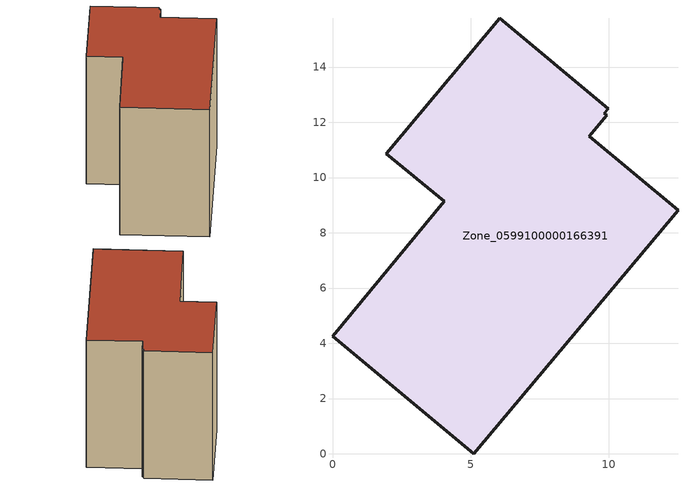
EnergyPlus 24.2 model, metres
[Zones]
Zone_0599100000166391
 floor ground (C_G): 0,4.26 4.04,9.15 1.95,10.87 6.05,15.77 9.99,12.49 9.85,12.33 9.92,12.26 9.29,11.5 12.51,8.82 5.11,0 z0
 wall outside (C_F): 4.04,9.15 0,4.26 5.11,0 12.51,8.82 9.29,11.5 9.92,12.26 9.85,12.33 9.99,12.49 6.05,15.77 1.95,10.87 4.04,9.15 z0:11.58
 roof outside (C_R): 9.92,12.26 9.85,12.33 9.99,12.49 6.05,15.77 1.95,10.87 4.04,9.15 0,4.26 5.11,0 12.51,8.82 9.29,11.5 z11.58
[BUILDING]
Pand.0599100000166391: North Axis=0; Terrain=City; Loads Convergence Tolerance Value=0.04; Temperature Convergence Tolerance Value=0.4; Solar Distribution=FullExterior; Maximum Number of Warmup Days=25; Minimum Number of Warmup Days=1
[Site:Location]
Rotterdam.The.Hague.AP_ZH_NLD Design_Conditions: Latitude=51.96; Longitude=4.45; Time Zone=1; Elevation=-4.5
[SITE:GROUNDTEMPERATURE:BUILDINGSURFACE]
18, 18, 18, 18, 18, 18, 18, 18, 18, 18, 18, 18
[MATERIAL] Thermal Absorptance=0.9; Solar Absorptance=0.7; Visible Absorptance=0.7
Name | Roughness | Thickness | Conductivity | Density | Specific Heat
G.TC.1946 | MediumSmooth | 0.15 | 1 | 540 | 1210
F.TC.1946 | Rough | 0.3 | 0.857143 | 1920 | 840
R.TC.1946 | MediumRough | 0.2 | 0.909091 | 1500 | 1000
[CONSTRUCTION]
C_G: G.TC.1946
C_F: F.TC.1946
C_R: R.TC.1946
[ZONE]
Zone_0599100000166391: Type=1; Multiplier=1; Ceiling Height=Autocalculate; Volume=Autocalculate; Floor Area=autocalculate; Part of Total Floor Area=Yes
[ZONEINFILTRATION:DESIGNFLOWRATE]
Infil_Zone_0599100000166391: Zone or ZoneList or Space or SpaceList=Zone_0599100000166391; Schedule=AlwaysOn; Design Flow Rate Calculation Method=Flow/Area; Flow Rate per Floor Area=0.003; Constant Term Coefficient=1; Temperature Term Coefficient=0; Velocity Term Coefficient=0; Velocity Squared Term Coefficient=0
[HVACTEMPLATE:ZONE:IDEALLOADSAIRSYSTEM]
Zone_0599100000166391: Maximum Heating Supply Air Temperature=50; Minimum Cooling Supply Air Temperature=13; Maximum Heating Supply Air Humidity Ratio=0.0156; Minimum Cooling Supply Air Humidity Ratio=0.0077; Heating Limit=NoLimit; Cooling Limit=NoLimit; Dehumidification Control Type=ConstantSensibleHeatRatio; Cooling Sensible Heat Ratio=0.7; Dehumidification Setpoint=60; Humidification Control Type=None; Humidification Setpoint=30; Outdoor Air Method=None; Outdoor Air Flow Rate per Person=0.00944; Outdoor Air Flow Rate per Zone Floor Area=0; Outdoor Air Flow Rate per Zone=0; Demand Controlled Ventilation Type=None; Outdoor Air Economizer Type=NoEconomizer; Heat Recovery Type=None; Sensible Heat Recovery Effectiveness=0.7; Latent Heat Recovery Effectiveness=0.65
[ZONECONTROL:THERMOSTAT]
ThermostatControl_Zone_0599100000166391: Zone or ZoneList=Zone_0599100000166391; Control Type Schedule=DualSetpointControlType; Control 1=Thermostat_Zone_0599100000166391; Temperature Difference Between Cutout And Setpoint=0
[THERMOSTATSETPOINT:DUALSETPOINT]
Thermostat_Zone_0599100000166391: Heating Setpoint Temperature Schedule=HeatingSetpoint_Zone_0599100000166391; Cooling Setpoint Temperature Schedule=CoolingSetpoint_Zone_0599100000166391
[SCHEDULE:COMPACT]
HeatingSetpoint_Zone_0599100000166391: Through: 12/31, For: AllDays, Until: 24:00, 21
CoolingSetpoint_Zone_0599100000166391: Through: 12/31, For: AllDays, Until: 24:00, 24
DualSetpointControlType: Through: 12/31, For: AllDays, Until: 24:00, 4
AlwaysOn: Through: 12/31, For: AllDays, Until: 24:00, 1
